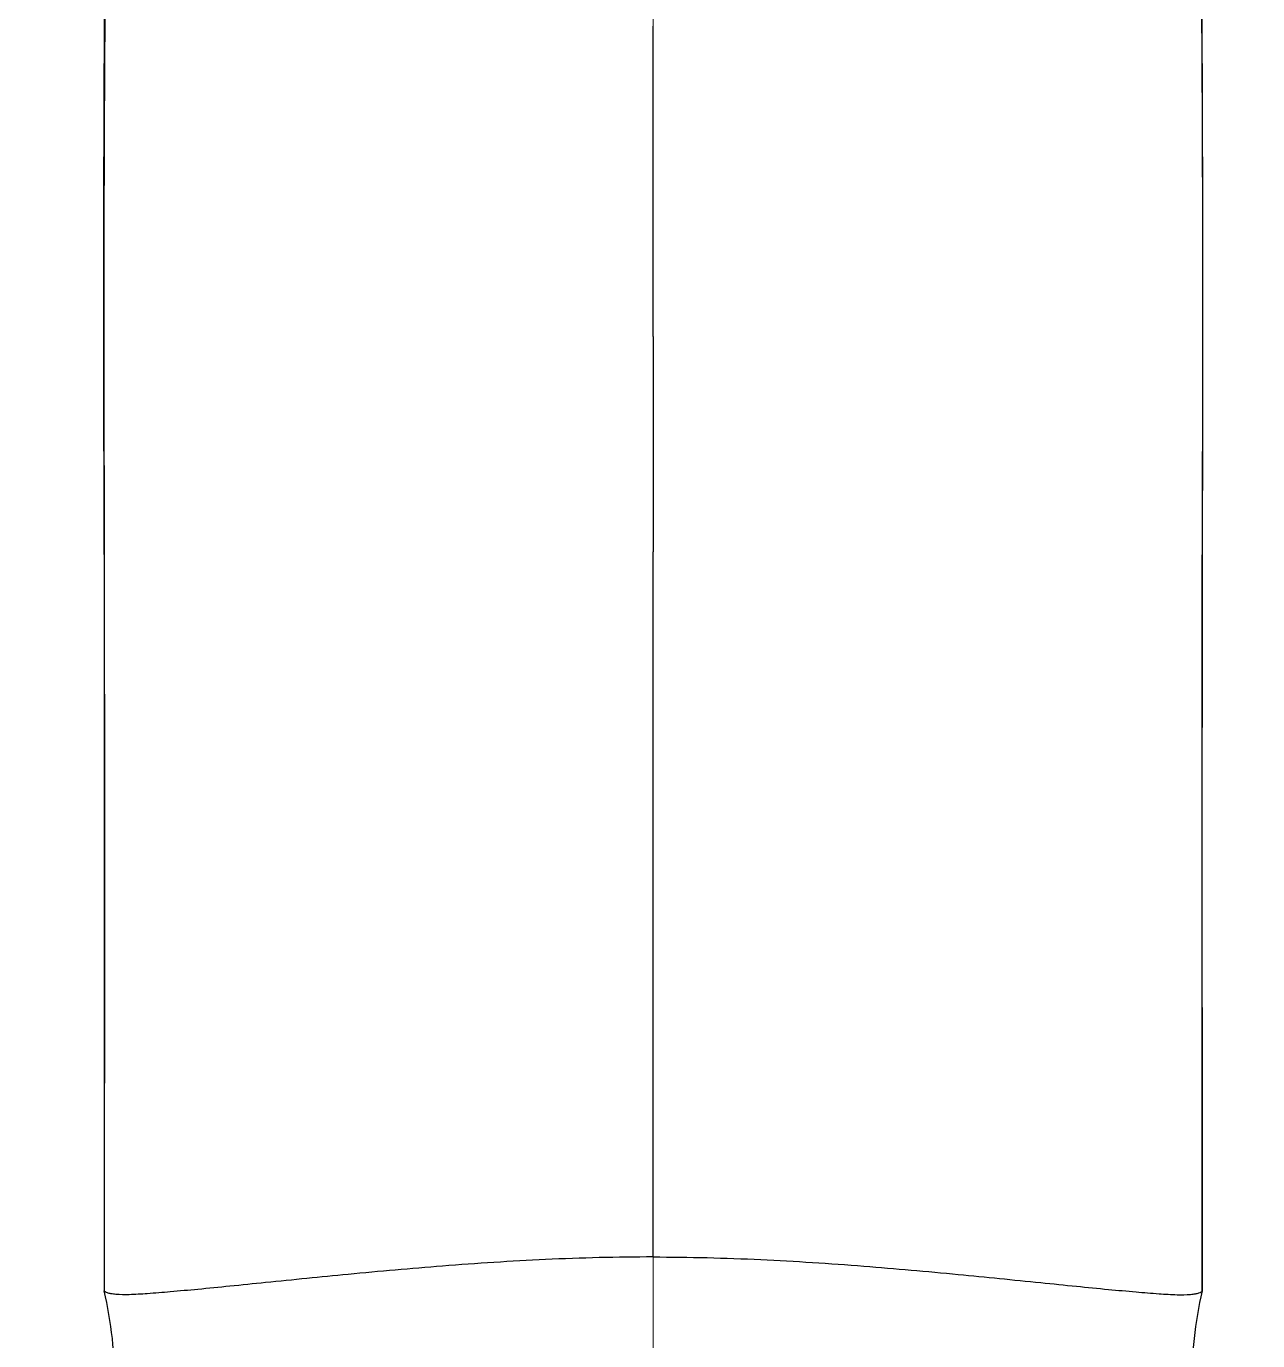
# Model space of a CAD drawing. Extents: x 0 to 790, y 0 to 579.
# Drawn here: x 472.6 to 529.8, y 278.8 to 339.8 of the extents above; entities that cross this region are included whole.
import ezdxf

# ---------------------------------------------------------------- set-up
doc = ezdxf.new("R2010")
doc.units = 0
doc.header["$LTSCALE"] = 10
doc.header["$MEASUREMENT"] = 0
doc.linetypes.add('CENTER', pattern=[2, 1.25, -0.25, 0.25, -0.25])
doc.layers.add('BODY', color=7, linetype='CONTINUOUS')
doc.layers.add('DEF_LAYER_ASSEM_MEMBER', color=7, linetype='CONTINUOUS')

msp = doc.modelspace()

# ---------------------------------------------------------------- linework, layer by layer
at = {"layer": 'BODY', "color": 1, "linetype": 'CENTER', "lineweight": 5}
msp.add_line((501.7599003856094, 250.9502767310283), (501.7599003856094, 433.2837497478283), dxfattribs=at)
at = {"layer": 'DEF_LAYER_ASSEM_MEMBER', "color": 9, "linetype": 'Continuous'}
for p, q in [((501.7598987071092, 325.4296116557283), (501.7599019218094, 339.8473950860283)), ((501.7599016810093, 325.4296116557283), (501.7598990298093, 315.4296134710283)), ((501.7598958721094, 282.6574298282283), (501.7599063681091, 315.4296134710283))]:
    msp.add_line(p, q, dxfattribs=at)
at = {"layer": 'DEF_LAYER_ASSEM_MEMBER', "color": 7, "linetype": 'Continuous'}
for p, q in [((476.2588679655094, 281.0827037429283), (476.2578452746093, 281.0911168393283)), ((476.2589077251091, 281.0825310816283), (476.2588679655094, 281.0827037429283)), ((527.2608930462093, 281.0825310816283), (527.2609285062092, 281.0826848971283)), ((527.2609285062092, 281.0826848971283), (527.2617842712093, 281.0903688461283))]:
    msp.add_line(p, q, dxfattribs=at)
for points in [[(472.6366189095093, 384.8231475848283), (474.3395142516092, 378.4840959811283), (475.4132686687092, 371.5266322272283), (475.9676648250093, 364.2029996908283), (476.2131784492094, 356.5718868035283), (476.2872039739093, 348.6177416809283), (476.2618051491093, 340.3053802048283), (476.2275105359092, 331.6075433689282), (476.2293634762091, 322.4906512972283), (476.2485691594093, 312.9037697563283), (476.2599345373092, 302.7940663818283), (476.2598169034093, 292.1080791368283), (476.2579763047092, 281.0905444669283)], [(527.2618244666091, 281.0905444669283), (527.2599838680094, 292.1080785066283), (527.2598662334092, 302.7940651128283), (527.2712316083093, 312.9037678824283), (527.2904372912092, 322.4906488491283), (527.2922902402092, 331.6075403746283), (527.2579956413092, 340.3053766892282), (527.2325967919091, 348.6177376658283), (527.3066222363093, 356.5718823110283), (527.5521357054095, 364.2029947322283), (528.1065315139094, 371.5266268400283), (529.1802853404092, 378.4840902725283)]]:
    msp.add_lwpolyline(points, dxfattribs=at)
for centre, start, end in [((456.7599003856094, 276.6340788630283), 0, 12.85186901339992), ((546.7599003856094, 276.6340788630283), 167.1481521097002, 180)]:
    msp.add_arc(centre, 20, start, end, dxfattribs=at)
at = {"layer": 'DEF_LAYER_ASSEM_MEMBER', "color": 9, "linetype": 'Continuous'}
for points, start_tangent, end_tangent in [([(473.6755048046093, 381.5053904682283), (474.9388531661093, 375.4215456569283), (475.6803821287092, 369.1980336028283), (476.0638308749094, 362.9023923374284), (476.2461138688093, 356.5998812418283), (476.3117279213093, 350.3099501221283), (476.3047916385094, 344.0264933299283), (476.2689859114093, 337.7431281856283), (476.2445179638094, 331.4540722213283), (476.2472621215093, 318.8604948103283), (476.2642464665091, 306.2633959871283), (476.2632611748093, 293.6725013237283), (476.2589101161093, 281.0825201325283)], (0.2546992955183419, -0.9670203042658724), (-0.0001109552698077831, -0.9999999938444641)), ([(529.8441789240092, 381.5049460368283), (528.5808798095093, 375.4211170810283), (527.8393839331093, 369.1976266620283), (527.4559542878092, 362.9020122255283), (527.2736804358092, 356.5995310948283), (527.2080717348092, 350.3096296454283), (527.2150104695093, 344.0262021381283), (527.2508163563093, 337.7428659820283), (527.2752833030092, 331.4538388886283), (527.2725383685092, 318.8603196157283), (527.2555542475093, 306.2632792337283), (527.2565396256091, 293.6724429577283), (527.2608906569094, 281.0825201162283)], (-0.254691040378173, -0.9670224785138575), (0.000110955157087797, -0.9999999938444766))]:
    msp.add_spline(points, degree=3, dxfattribs=dict(at, start_tangent=start_tangent, end_tangent=end_tangent))
at = {"layer": 'DEF_LAYER_ASSEM_MEMBER', "color": 7, "linetype": 'Continuous'}
for points, start_tangent, end_tangent in [([(501.7599003856094, 282.6574299049283), (496.7564235301093, 282.5361393897283), (491.9717052196092, 282.2328062807283), (487.5871213436094, 281.8467740376283), (483.7544502903093, 281.4651222778283), (482.0874935739093, 281.2960162610283), (480.6070821077092, 281.1504286383283), (479.3263933971093, 281.0359542530283), (478.2588096299094, 280.9502143740283), (477.4131721523092, 280.9028707164283), (476.7930275981093, 280.9174120753283), (476.5695301728092, 280.9466181819283), (476.4051000604095, 280.9873761696283), (476.3010793459093, 281.0346355704283), (476.2589077251091, 281.0825310816283)], (-0.999999935087485, 0.0003603124005563083), (-0.2267013032680629, 0.973964331531993)), ([(501.7599003856094, 282.6574299049283), (506.7633597861093, 282.5361331577283), (511.5481076372093, 282.2328059075283), (515.9326753128094, 281.8467733539283), (519.7653288960094, 281.4651291515283), (521.4322846086093, 281.2960171371283), (522.9127091795092, 281.1504321315283), (524.1934068455093, 281.0359608308283), (525.2609928585093, 280.9502122560283), (526.1066291787092, 280.9028564889283), (526.7267768464094, 280.9174175942283), (526.9502753844095, 280.9466342258283), (527.1147039612092, 280.9873877250283), (527.2187225182092, 281.0346395601283), (527.2608930462093, 281.0825310816283)], (0.9999999350874859, 0.0003603123982324302), (0.2267013028010283, 0.9739643316407004))]:
    msp.add_spline(points, degree=3, dxfattribs=dict(at, start_tangent=start_tangent, end_tangent=end_tangent))

doc.saveas('drawing.dxf')
